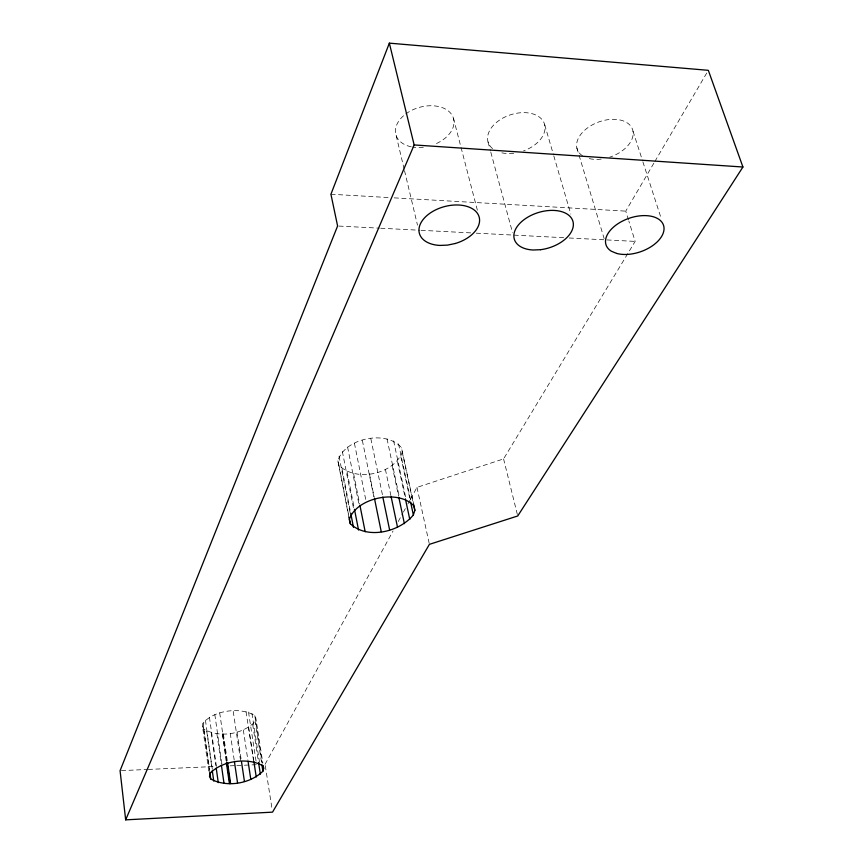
<?xml version="1.0" encoding="UTF-8"?>
<svg xmlns="http://www.w3.org/2000/svg" width="863" height="863" viewBox="0 0 863 863"><rect width="100%" height="100%" fill="white"/><g stroke="black" fill="none" stroke-linecap="round" stroke-linejoin="round"><path stroke-width="0.65" stroke-dasharray="4.32 3.24" d="M208.749 771.101L202.492 726.236L203.053 723.216C213.83 710.033 240.982 706.646 254.801 715.686L255.901 718.448L262.837 763.086M261.478 762.061L255.168 721.468L255.901 718.448M349.04 518.221L337.875 460.831C344.715 438.102 386.16 429.569 401.468 447.681L413.809 504.866M337.875 460.831L338.911 465.2C355.632 482.406 393.765 474.553 402.255 452.104L401.468 447.681M265.07 764.305L393.064 530.972M398.231 521.543L402.762 513.302M403.409 512.126L405.34 508.587M407.929 503.873L409.871 500.335M410.518 499.159L416.98 487.379L503.582 458.911L635.157 241.392L628.879 221.219M628.48 219.957L625.74 211.133L654.165 162.665M654.844 161.51L706.97 72.632M202.492 726.236L203.754 728.965C219.159 738.286 242.891 734.445 255.168 721.468M121.413 770.605L146.926 769.494M148.263 769.429L214.046 766.538M230.162 765.837L235.534 765.6M236.872 765.546L257.012 764.661M338.954 226.074L379.342 228.156M380.691 228.231L419.742 230.248M421.079 230.313L470.896 232.891M476.29 233.172L563.798 237.703M569.192 237.983L635.157 241.392M330.928 194.24L388.814 197.562M394.197 197.864L625.74 211.133M633 131.219L642.471 160.54M642.881 161.813L661.414 219.17M576.862 147.983L604.165 238.641M544.715 124.822L553.41 154.574M553.787 155.869L570.799 214.089M488.016 141.888L490.464 150.96M490.82 152.255L512.525 232.611M453.431 118.199L477.368 210.216M503.582 458.911L517.401 514.682M396.171 135.588L404.208 169.342M404.52 170.647L417.498 225.178M416.98 487.379L429.407 544.348M402.255 452.104L412.881 501.36M398.523 443.83L411.144 502.46M400.864 456.786L410.033 499.45M393.604 440.81L406.171 499.601M397.401 461.414L405.114 497.541M387.023 438.857L399.504 497.778M392.126 465.675L398.533 495.977M385.394 469.299L390.896 495.632M370.831 438.631L383.043 497.724M369.429 473.755L374.262 497.455M362.341 440.389L374.391 499.504M354.413 443.258L366.29 502.363M353.625 473.636L359.655 504.003M347.584 447.023L359.31 506.074M347.077 471.813L354.218 508.037M342.341 451.425L353.927 510.378M342.061 468.943L350.68 513.043M339.03 456.139L350.518 514.963M338.911 465.2L348.533 514.628M265.275 765.632L272.125 809.494M254.801 715.686L262.169 763.065M251.953 713.356L259.709 763.496M252.697 724.521L258.35 761.112M248.501 712.007L256.225 762.245M248.652 727.412L253.646 760.033M246.041 711.63L253.733 761.9M243.312 729.947L247.854 759.936M237.045 731.964L241.327 760.637M233.237 711.436L240.766 761.856M230.259 733.334L234.294 760.713M223.388 733.96L227.379 761.371M222.837 733.949L226.818 761.36M219.698 712.816L227.023 763.324M222.223 734.003L226.192 761.414M214.822 714.553L222.071 765.039M216.904 733.809L221.219 763.874M209.429 717.164L216.581 767.606M211.23 732.87L215.869 765.621M205.416 720.12L212.492 770.486M206.742 731.231L211.91 767.984M203.053 723.216L210.076 773.475M203.754 728.965L209.461 769.764M492.568 148.619A29.622 19.202 -18.3 0 1 502.881 118.069A29.622 19.202 -18.3 0 1 543.118 121.047A29.622 19.202 -18.3 0 1 523.528 150.917M513.712 153.258A29.622 19.202 -18.3 0 1 499.882 152.341M582.557 155.836A29.385 18.425 -20.2 0 1 591.371 125.405A29.385 18.425 -20.2 0 1 631.63 127.433A29.385 18.425 -20.2 0 1 609.634 157.206M601.144 159.105A29.385 18.425 -20.2 0 1 588.944 158.533M405.783 113.938A29.935 19.978 -15.9 0 1 450.119 112.589A29.935 19.978 -15.9 0 1 434.521 144.369M423.366 147.228A29.935 19.978 -15.9 0 1 412.395 147.023M411.263 146.807A29.935 19.978 -15.9 0 1 404.823 114.682"/><path stroke-width="1.29" d="M263.657 768.34L262.579 765.697C248.22 757.164 221.467 760.648 210.076 773.475L209.493 776.376L210.745 778.976C226.624 787.736 250.065 783.863 262.902 771.231L263.657 768.34L263.247 765.708M413.366 514.974L414.844 510.432L414.089 506.16C398.933 488.792 356.3 497.53 349.299 519.515L350.313 523.733C367.314 539.839 399.45 532.04 413.366 514.974L410.594 502.039M389.353 43.15L330.928 194.24L337.606 225.998L120.076 770.67L125.664 819.85L272.535 812.148L429.407 544.348L517.724 515.977L742.924 167.012L708.329 70.324L389.353 43.15L414.154 144.941L125.664 819.85M414.154 144.941L742.924 167.012M413.442 503.949L414.844 510.432M405.394 498.836L409.796 519.472M398.814 497.304L404.391 523.647M391.176 496.948L397.509 527.217M382.827 497.056L389.623 529.958M374.531 498.771L381.241 531.684M359.925 505.319L365.168 531.727M354.466 509.332L358.544 530.033M350.68 513.043L353.474 527.315M349.04 517.228L350.313 523.733M261.877 764.683L262.902 771.231M258.544 762.417L260.367 774.187M253.841 761.339L256.246 777.002M248.048 761.231L250.82 779.483M241.521 761.943L244.445 781.49M234.477 762.018L237.552 782.87M227.562 762.676L230.594 783.55M227.001 762.665L230.033 783.55M226.386 762.719L229.407 783.604M221.403 765.179L224.024 783.475M216.235 768.243L218.285 782.644M212.276 770.616L213.754 781.112M209.828 772.396L210.745 778.976M455.297 243.495L447.519 245.114L439.85 245.426A30.982 19.223 -15.2 0 1 425.459 216.926A30.982 19.223 -15.2 0 1 475.092 210.723A30.982 19.223 -15.2 0 1 455.297 243.495M540.54 249.698L533.086 250.011A30.637 18.457 -17.3 0 1 522.849 220.594A30.637 18.457 -17.3 0 1 571.716 218.576A30.637 18.457 -17.3 0 1 540.54 249.698M616.721 253.452L611.403 251.241A30.378 17.692 -19.1 0 1 628.631 218.447A30.378 17.692 -19.1 0 1 663.291 232.902A30.378 17.692 -19.1 0 1 616.721 253.452"/></g></svg>
